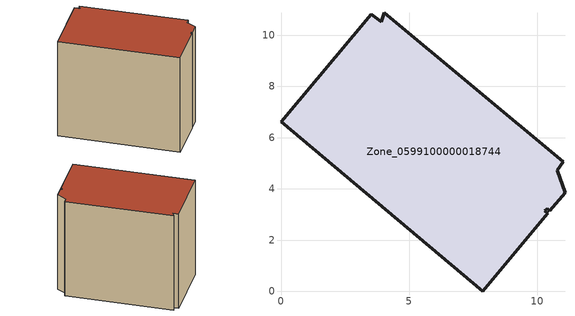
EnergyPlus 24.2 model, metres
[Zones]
Zone_0599100000018744
 floor ground (C_G): 10.41,3.05 7.87,0 0,6.61 3.52,10.81 3.91,10.52 4.02,10.88 11.02,5.06 10.77,4.74 11.08,3.86 10.49,3.15 10.39,3.23 10.29,3.15 z0
 wall outside (C_F): 10.49,3.15 11.08,3.86 10.77,4.74 11.02,5.06 4.02,10.88 3.91,10.52 3.52,10.81 0,6.61 7.87,0 10.41,3.05 10.29,3.15 10.39,3.23 10.49,3.15 z0:8.91
 roof outside (C_R): 4.02,10.88 3.91,10.52 3.52,10.81 0,6.61 7.87,0 10.41,3.05 10.29,3.15 10.39,3.23 10.49,3.15 11.08,3.86 10.77,4.74 11.02,5.06 z8.91
[BUILDING]
Pand.0599100000018744: North Axis=0; Terrain=City; Loads Convergence Tolerance Value=0.04; Temperature Convergence Tolerance Value=0.4; Solar Distribution=FullExterior; Maximum Number of Warmup Days=25; Minimum Number of Warmup Days=1
[Site:Location]
Rotterdam.The.Hague.AP_ZH_NLD Design_Conditions: Latitude=51.96; Longitude=4.45; Time Zone=1; Elevation=-4.5
[SITE:GROUNDTEMPERATURE:BUILDINGSURFACE]
18, 18, 18, 18, 18, 18, 18, 18, 18, 18, 18, 18
[MATERIAL] Thermal Absorptance=0.9; Solar Absorptance=0.7; Visible Absorptance=0.7
Name | Roughness | Thickness | Conductivity | Density | Specific Heat
G.TC.1946 | MediumSmooth | 0.15 | 1 | 540 | 1210
F.TC.1946 | Rough | 0.3 | 0.857143 | 1920 | 840
R.TC.1946 | MediumRough | 0.2 | 0.909091 | 1500 | 1000
[CONSTRUCTION]
C_G: G.TC.1946
C_F: F.TC.1946
C_R: R.TC.1946
[ZONE]
Zone_0599100000018744: Type=1; Multiplier=1; Ceiling Height=Autocalculate; Volume=Autocalculate; Floor Area=autocalculate; Part of Total Floor Area=Yes
[ZONEINFILTRATION:DESIGNFLOWRATE]
Infil_Zone_0599100000018744: Zone or ZoneList or Space or SpaceList=Zone_0599100000018744; Schedule=AlwaysOn; Design Flow Rate Calculation Method=Flow/Area; Flow Rate per Floor Area=0.003; Constant Term Coefficient=1; Temperature Term Coefficient=0; Velocity Term Coefficient=0; Velocity Squared Term Coefficient=0
[HVACTEMPLATE:ZONE:IDEALLOADSAIRSYSTEM]
Zone_0599100000018744: Maximum Heating Supply Air Temperature=50; Minimum Cooling Supply Air Temperature=13; Maximum Heating Supply Air Humidity Ratio=0.0156; Minimum Cooling Supply Air Humidity Ratio=0.0077; Heating Limit=NoLimit; Cooling Limit=NoLimit; Dehumidification Control Type=ConstantSensibleHeatRatio; Cooling Sensible Heat Ratio=0.7; Dehumidification Setpoint=60; Humidification Control Type=None; Humidification Setpoint=30; Outdoor Air Method=None; Outdoor Air Flow Rate per Person=0.00944; Outdoor Air Flow Rate per Zone Floor Area=0; Outdoor Air Flow Rate per Zone=0; Demand Controlled Ventilation Type=None; Outdoor Air Economizer Type=NoEconomizer; Heat Recovery Type=None; Sensible Heat Recovery Effectiveness=0.7; Latent Heat Recovery Effectiveness=0.65
[ZONECONTROL:THERMOSTAT]
ThermostatControl_Zone_0599100000018744: Zone or ZoneList=Zone_0599100000018744; Control Type Schedule=DualSetpointControlType; Control 1=Thermostat_Zone_0599100000018744; Temperature Difference Between Cutout And Setpoint=0
[THERMOSTATSETPOINT:DUALSETPOINT]
Thermostat_Zone_0599100000018744: Heating Setpoint Temperature Schedule=HeatingSetpoint_Zone_0599100000018744; Cooling Setpoint Temperature Schedule=CoolingSetpoint_Zone_0599100000018744
[SCHEDULE:COMPACT]
HeatingSetpoint_Zone_0599100000018744: Through: 12/31, For: AllDays, Until: 24:00, 21
CoolingSetpoint_Zone_0599100000018744: Through: 12/31, For: AllDays, Until: 24:00, 24
DualSetpointControlType: Through: 12/31, For: AllDays, Until: 24:00, 4
AlwaysOn: Through: 12/31, For: AllDays, Until: 24:00, 1
